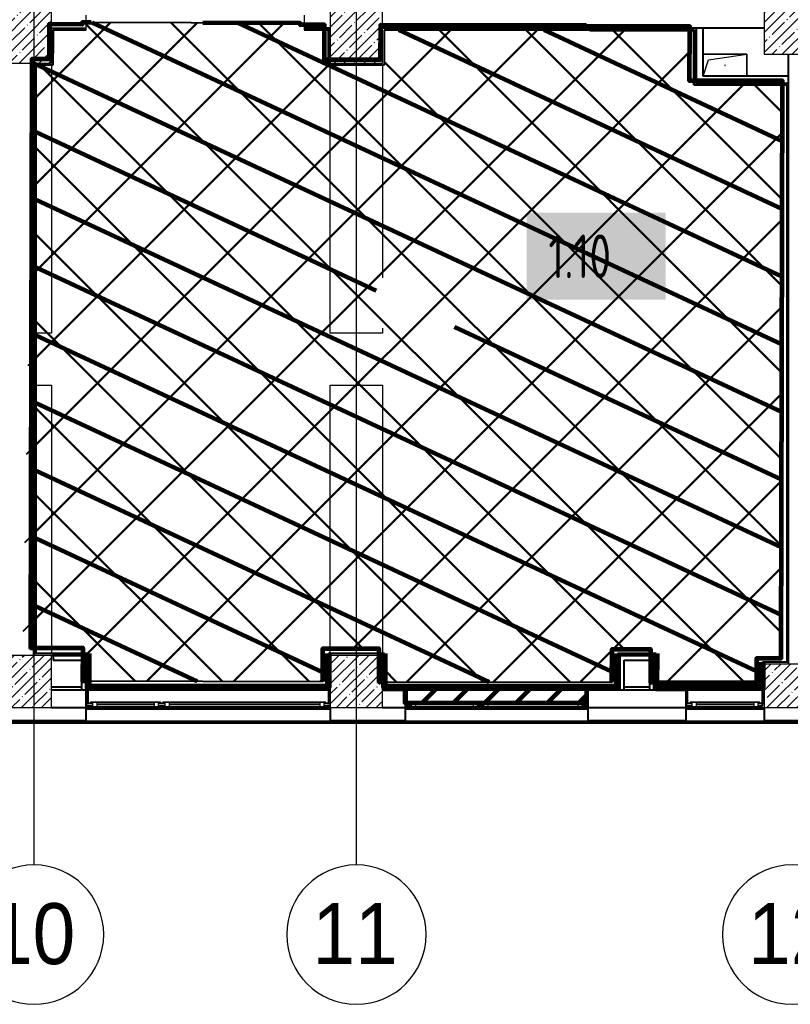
# Model space of a CAD drawing. Header units: millimetres. Extents: x -164500 to 426394, y -51911 to 102118.
# Drawn here: x 29510 to 38355, y -3642 to 7661 of the extents above; entities that cross this region are included whole.
import ezdxf

# ---------------------------------------------------------------- set-up
doc = ezdxf.new("R2010")
doc.units = ezdxf.units.MM
for name, color, linetype, lineweight in [('0) шлифовка', 5, 'Continuous', 60), ('1.4) Плинтус ПЛ-4', 6, 'Continuous', 60), ('179 подоконники', 5, 'Continuous', 60), ('5.3) Л-7 Линолеум 4 вып', 230, 'Continuous', 30), ('7.7) Плинтус', 222, 'Continuous', 90), ('A-FLOR', 7, 'Continuous', 9), ('A-GENM', 7, 'Continuous', 9), ('A-GLAZ', 7, 'Continuous', 9), ('A-GLAZ-1', 7, 'Continuous', 5), ('S-COLS-1', 7, 'Continuous', 5), ('Оси', 7, 'Continuous', 9), ('Оси-1', 7, 'Continuous', 20)]:
    doc.layers.add(name, color=color, linetype=linetype, lineweight=lineweight)
doc.layers.add('2) защита вин плитк', color=6, linetype='Continuous')
doc.layers.add('3.2.3) П-9', color=5, linetype='Continuous')
doc.styles.add('Arial', font='arial.ttf', dxfattribs={"width": 0.9, "height": 700})
doc.styles.add('СПДС', font='ГОСТ тип А.ttf', dxfattribs={"width": 0.9})

# ---------------------------------------------------------------- blocks, each defined once
blk = doc.blocks.new('BSC_Колонна _Прямоугольная - 600х600-23286269-Объем проектирования 1 этажа')
at = {"layer": 'S-COLS-1'}
h = blk.add_hatch(dxfattribs=at)
h.set_pattern_fill('FP_3', color=256, style=0, pattern_type=2)
h.set_pattern_definition([(45, (-29509.74, -7600), (-114.04925, 114.04925), []), (45, (-29395.7, -7600), (-114.04925, 114.04925), [201.613, -40.323, 6.706, -33.617])])
h.paths.add_polyline_path([(-300, -300), (300, -300), (300, 300), (-300, 300), (-300, -187)])
for p, q in [((300, 300), (-300, 300)), ((-300, 300), (-300, -300)), ((300, -300), (300, 300)), ((-300, -300), (300, -300))]:
    blk.add_line(p, q, dxfattribs=at)
blk = doc.blocks.new('BSC_Колонна _Прямоугольная - 600х600-V6-Объем проектирования 1 этажа')
at = {"layer": 'S-COLS-1'}
h = blk.add_hatch(dxfattribs=at)
h.set_pattern_fill('FP_10', color=256, style=0, pattern_type=2)
h.set_pattern_definition([(45, (-29509.74, -200), (-114.04925, 114.04925), []), (45, (-29395.7, -200), (-114.04925, 114.04925), [201.613, -40.323, 6.706, -33.617])])
h.paths.add_polyline_path([(300, -300), (300, 300), (-300, 300), (-300, -300)])
for p, q in [((300, 300), (-300, 300)), ((-300, 300), (-300, -300)), ((300, -300), (300, 300)), ((-300, -300), (300, -300))]:
    blk.add_line(p, q, dxfattribs=at)
blk = doc.blocks.new('BSC_Колонна _Прямоугольная - 600х600-V39-Объем проектирования 1 этажа')
at = {"layer": 'S-COLS-1'}
h = blk.add_hatch(dxfattribs=at)
h.set_pattern_fill('FP_65', color=256, style=0, pattern_type=2)
h.set_pattern_definition([(45, (-33310, -7600), (-114.04925, 114.04925), []), (45, (-33195.95, -7600), (-114.04925, 114.04925), [201.613, -40.323, 6.706, -33.617])])
h.paths.add_polyline_path([(300, -300), (300, 300), (-300, 300), (-300, -300)])
for p, q in [((300, 300), (-300, 300)), ((-300, 300), (-300, -300)), ((300, -300), (300, 300)), ((-300, -300), (300, -300))]:
    blk.add_line(p, q, dxfattribs=at)
blk = doc.blocks.new('BSC_Колонна _Прямоугольная - 600х600-V40-Объем проектирования 1 этажа')
at = {"layer": 'S-COLS-1'}
h = blk.add_hatch(dxfattribs=at)
h.set_pattern_fill('FP_66', color=256, style=0, pattern_type=2)
h.set_pattern_definition([(45, (-33310, -200), (-114.04925, 114.04925), []), (45, (-33195.95, -200), (-114.04925, 114.04925), [201.613, -40.323, 6.706, -33.617])])
h.paths.add_polyline_path([(300, -300), (300, 300), (-300, 300), (-300, -300)])
for p, q in [((300, 300), (-300, 300)), ((-300, 300), (-300, -300)), ((300, -300), (300, 300)), ((-300, -300), (300, -300))]:
    blk.add_line(p, q, dxfattribs=at)
blk = doc.blocks.new('120_Окно_СКБ_2Ст - 120_Окно_СКБ_2Ст 2100х2500 _мал створка справа_-V53-Объем проектирования 1 этажа')
at = {"layer": 'A-GLAZ'}
for p, q in [((-1050, -127), (-1050, -57)), ((-1050, -57), (-980, -57)), ((-980, -57), (-980, -127)), ((150, -87), (-980, -87)), ((-980, -87), (-980, -127)), ((-930, -137), (-930, -87)), ((100, -137), (100, -87)), ((150, -127), (150, -57)), ((150, -57), (220, -57)), ((150, -127), (150, -87)), ((220, -57), (220, -127)), ((980, -87), (220, -87)), ((220, -87), (220, -127)), ((270, -137), (270, -87)), ((930, -137), (930, -87)), ((980, -127), (980, -57)), ((980, -57), (1050, -57)), ((980, -127), (980, -87)), ((1050, -57), (1050, -127)), ((-980, -127), (-1050, -127)), ((-980, -127), (-1000, -127)), ((-1000, -127), (-1000, -137)), ((-1000, -137), (170, -137)), ((170, -137), (-1000, -137)), ((220, -127), (150, -127)), ((170, -127), (150, -127)), ((170, -137), (170, -127)), ((220, -127), (200, -127)), ((200, -127), (200, -137)), ((200, -137), (1000, -137)), ((1000, -137), (200, -137)), ((1050, -127), (980, -127)), ((1000, -127), (980, -127)), ((1000, -137), (1000, -127))]:
    blk.add_line(p, q, dxfattribs=at)
at = {"layer": 'A-GLAZ-1'}
for p, q in [((1050, -57), (-1050, -57)), ((-930, -107), (100, -107)), ((270, -107), (930, -107)), ((-1030, -127), (-1000, -127)), ((100, -117), (-930, -117)), ((171, -127), (200, -127)), ((930, -117), (270, -117)), ((1000, -127), (1030, -127))]:
    blk.add_line(p, q, dxfattribs=at)
blk = doc.blocks.new('BSC_Колонна _Прямоугольная - 500х500-V96-Объем проектирования 1 этажа')
at = {"layer": 'S-COLS-1'}
h = blk.add_hatch(dxfattribs=at)
h.set_pattern_fill('FP_112', color=256, style=0, pattern_type=2)
h.set_pattern_definition([(45, (-38240, -150), (-114.04925, 114.04925), []), (45, (-38125.95, -150), (-114.04925, 114.04925), [201.613, -40.323, 6.706, -33.617])])
h.paths.add_polyline_path([(-250, -250), (250, -250), (250, 250), (-250, 250), (-250, -231)])
for p, q in [((250, 250), (-250, 250)), ((-250, 250), (-250, -250)), ((250, -250), (250, 250)), ((-250, -250), (250, -250))]:
    blk.add_line(p, q, dxfattribs=at)
blk = doc.blocks.new('BSC_Колонна _Прямоугольная - 500х500-V97-Объем проектирования 1 этажа')
at = {"layer": 'S-COLS-1'}
h = blk.add_hatch(dxfattribs=at)
h.set_pattern_fill('FP_113', color=256, style=0, pattern_type=2)
h.set_pattern_definition([(45, (-38240, -7650), (-114.04925, 114.04925), []), (45, (-38125.95, -7650), (-114.04925, 114.04925), [201.613, -40.323, 6.706, -33.617])])
h.paths.add_polyline_path([(30, -250), (250, -250), (250, 250), (-250, 250), (-250, -250)])
for p, q in [((250, 250), (-250, 250)), ((-250, 250), (-250, -250)), ((250, -250), (250, 250)), ((-250, -250), (250, -250))]:
    blk.add_line(p, q, dxfattribs=at)
blk = doc.blocks.new('120_Окно_СКБ_2Ст - 120_Окно_СКБ_2Ст 2800х2500_створка_-22445922-Объем проектирования 1 этажа')
at = {"layer": 'A-GLAZ'}
for p, q in [((-1400, -127), (-1400, -57)), ((-1400, -57), (-1330, -57)), ((-1330, -57), (-1330, -127)), ((500, -87), (-1330, -87)), ((-1330, -87), (-1330, -127)), ((-1280, -137), (-1280, -87)), ((450, -137), (450, -87)), ((500, -127), (500, -57)), ((500, -57), (570, -57)), ((500, -127), (500, -87)), ((570, -57), (570, -127)), ((1330, -87), (570, -87)), ((570, -87), (570, -127)), ((620, -137), (620, -87)), ((1280, -137), (1280, -87)), ((1330, -127), (1330, -57)), ((1330, -57), (1400, -57)), ((1330, -127), (1330, -87)), ((1400, -57), (1400, -127)), ((-1330, -127), (-1400, -127)), ((-1330, -127), (-1350, -127)), ((-1350, -127), (-1350, -137)), ((-1350, -137), (520, -137)), ((520, -137), (-1350, -137)), ((570, -127), (500, -127)), ((520, -127), (500, -127)), ((520, -137), (520, -127)), ((570, -127), (550, -127)), ((550, -127), (550, -137)), ((550, -137), (1350, -137)), ((1350, -137), (550, -137)), ((1400, -127), (1330, -127)), ((1350, -127), (1330, -127)), ((1350, -137), (1350, -127))]:
    blk.add_line(p, q, dxfattribs=at)
at = {"layer": 'A-GLAZ-1'}
for p, q in [((1400, -57), (-1400, -57)), ((-1280, -107), (450, -107)), ((620, -107), (1280, -107)), ((-1380, -127), (-1350, -127)), ((450, -117), (-1280, -117)), ((520, -127), (550, -127)), ((1280, -117), (620, -117)), ((1350, -127), (1380, -127))]:
    blk.add_line(p, q, dxfattribs=at)
blk = doc.blocks.new('120_Окно_СКБ_1Ст - 120_Окно_СКБ_1Ст 900х2500_h_-V152-Объем проектирования 1 этажа')
at = {"layer": 'A-GLAZ'}
for p, q in [((-450, -127), (-450, -57)), ((-450, -57), (-380, -57)), ((-380, -57), (-380, -127)), ((380, -87), (-380, -87)), ((-380, -87), (-380, -127)), ((-330, -137), (-330, -87)), ((330, -137), (330, -87)), ((380, -127), (380, -57)), ((380, -57), (450, -57)), ((380, -127), (380, -87)), ((450, -57), (450, -127)), ((-380, -127), (-450, -127)), ((-380, -127), (-400, -127)), ((-400, -127), (-400, -137)), ((-400, -137), (400, -137)), ((400, -137), (-400, -137)), ((450, -127), (380, -127)), ((400, -127), (380, -127)), ((400, -137), (400, -127))]:
    blk.add_line(p, q, dxfattribs=at)
at = {"layer": 'A-GLAZ-1'}
for p, q in [((450, -57), (-450, -57)), ((-330, -107), (330, -107)), ((-430, -127), (-400, -127)), ((330, -117), (-330, -117)), ((400, -127), (430, -127))]:
    blk.add_line(p, q, dxfattribs=at)
blk = doc.blocks.new('GM_Отверстие прямоугольное _в плите_ - Отверстие-V119-Объем проектирования 1 этажа')
at = {"layer": 'A-GENM'}
for p, q in [((-250, 125), (250, 125)), ((250, 125), (-250, 125)), ((-187, 62), (250, 125)), ((250, 125), (250, -125)), ((250, -125), (250, 125)), ((-250, -125), (-187, 62))]:
    blk.add_line(p, q, dxfattribs=at)
for start, end in [(360, 180), (180, 360)]:
    blk.add_arc((0, 0), 2.5, start, end, dxfattribs=at)
blk = doc.blocks.new('Ось сетки - D8-29747960-Объем проектирования 1 этажа')
at = {"layer": 'Оси-1'}
for start, end in [(360, 180), (180, 360)]:
    blk.add_arc((0, 0), 4, start, end, dxfattribs=at)

msp = doc.modelspace()

# ---------------------------------------------------------------- hatches: boundary and pattern name
at = {"layer": '0) шлифовка', "true_color": 0x2776bb}
h = msp.add_hatch(dxfattribs=at)
h.set_pattern_fill('ANSI31', color=152, scale=222, angle=110)
h.paths.add_polyline_path([(30228.919, 7607.534), (29874.445, 7608.366), (29874.445, 7163.938), (29674.445, 7163.938), (29674.445, 450.815), (29694.445, 450.769), (29694.445, 7142.938), (29693.445, 7143.938), (29693.445, 7142.938), (29694.445, 7142.938), (29695.445, 7142.938), (29695.445, 450.766), (30233.116, 449.504), (30232.964, 384.938), (30295.702, 384.938), (30295.702, 69.356), (32990.216, 63.031), (32991.108, 443.03), (33633.106, 441.523), (33632.974, 384.938), (33695.702, 384.938), (33695.702, 61.375), (36307.859, 55.243), (36308.751, 435.242), (36750.75, 434.204), (36750.634, 384.938), (36813.354, 384.938), (36813.354, 54.056), (37970.202, 51.341), (37970.86, 331.34), (38250.859, 330.683), (38266.31, 6912.938), (37246.702, 6912.938), (37246.702, 6961.058), (37199.42, 6961.169), (37200.767, 7534.938), (36054.702, 7534.938), (36054.702, 7542.938), (33695.702, 7542.938), (33695.702, 7142.938), (33053.702, 7142.938), (33053.702, 7143.938), (33053.702, 7200.902), (33006.972, 7201.011), (33007.775, 7542.938), (32774.702, 7542.938), (32774.702, 7543.938), (33007.777, 7543.938), (33007.911, 7601.01), (32728.912, 7601.665), (32728.961, 7622.665), (30228.968, 7628.534)])
h.paths.add_polyline_path([(29894.445, 7276.534), (29895.445, 7142.938), (29895.445, 7542.938), (29894.445, 7542.938)], flags=16)
h.paths.add_polyline_path([(29895.445, 7542.938), (29894.445, 7543.938), (30274.702, 7543.938), (30274.702, 7542.938)], flags=16)
h.paths.add_polyline_path([(34582.349, 4407.862, -1), (33582.349, 4407.862, -1)], flags=16)
h.paths.add_polyline_path([(33486.978, 4032.506), (34936.978, 4032.506), (34936.978, 4782.506), (33486.978, 4782.506)], flags=24)
at = {"layer": '179 подоконники'}
h = msp.add_hatch(dxfattribs=at)
h.set_pattern_fill('ANSI31', color=256, scale=80)
h.set_pattern_definition([(45, (182243.12, 26879), (-179.60512, 179.60512), [])])
h.paths.add_polyline_path([(36014.702, -184.062), (33934.702, -184.062), (33934.702, -16.062), (36014.702, -16.062)])
at = {"layer": '2) защита вин плитк'}
h = msp.add_hatch(dxfattribs=at)
h.set_pattern_fill('ANSI31', color=256, scale=222)
h.paths.add_polyline_path([(30228.919, 7607.534), (29874.445, 7608.366), (29874.445, 7163.938), (29674.445, 7163.938), (29674.445, 450.815), (29694.445, 450.769), (29694.445, 7142.938), (29693.445, 7143.938), (29693.445, 7142.938), (29694.445, 7142.938), (29695.445, 7142.938), (29695.445, 450.766), (30233.116, 449.504), (30232.964, 384.938), (30295.702, 384.938), (30295.702, 69.356), (32990.216, 63.031), (32991.108, 443.03), (33633.106, 441.523), (33632.974, 384.938), (33695.702, 384.938), (33695.702, 61.375), (36307.859, 55.243), (36308.751, 435.242), (36750.75, 434.204), (36750.634, 384.938), (36813.354, 384.938), (36813.354, 54.056), (37970.202, 51.341), (37970.86, 331.34), (38250.859, 330.683), (38266.31, 6912.938), (37246.702, 6912.938), (37246.702, 6961.058), (37199.42, 6961.169), (37200.767, 7534.938), (36054.702, 7534.938), (36054.702, 7542.938), (33695.702, 7542.938), (33695.702, 7142.938), (33053.702, 7142.938), (33053.702, 7143.938), (33053.702, 7200.902), (33006.972, 7201.011), (33007.775, 7542.938), (32774.702, 7542.938), (32774.702, 7543.938), (33007.777, 7543.938), (33007.911, 7601.01), (32728.912, 7601.665), (32728.961, 7622.665), (30228.968, 7628.534)])
h.paths.add_polyline_path([(29894.445, 7276.534), (29895.445, 7142.938), (29895.445, 7542.938), (29894.445, 7542.938)], flags=16)
h.paths.add_polyline_path([(29895.445, 7542.938), (29894.445, 7543.938), (30274.702, 7543.938), (30274.702, 7542.938)], flags=16)
h.paths.add_polyline_path([(34582.349, 4407.862, -1), (33582.349, 4407.862, -1)], flags=16)
h.paths.add_polyline_path([(33486.978, 4032.506), (34936.978, 4032.506), (34936.978, 4782.506), (33486.978, 4782.506)], flags=24)
at = {"layer": '3.2.3) П-9'}
h = msp.add_hatch(dxfattribs=at)
h.set_pattern_fill('ANSI31', color=256, scale=222)
h.paths.add_polyline_path([(30228.919, 7607.534), (29874.445, 7608.366), (29874.445, 7163.938), (29674.445, 7163.938), (29546.293, 463.639), (30233.116, 449.504), (30232.964, 384.938), (30295.702, 384.938), (30295.702, 69.356), (32990.216, 63.031), (32991.108, 443.03), (33633.106, 441.523), (33632.974, 384.938), (33695.702, 384.938), (33695.702, 61.375), (36307.859, 55.243), (36308.751, 435.242), (36750.75, 434.204), (36750.634, 384.938), (36813.354, 384.938), (36813.354, 54.056), (37970.202, 51.341), (37970.86, 331.34), (38250.859, 330.683), (38266.31, 6912.938), (37246.702, 6912.938), (37246.702, 6961.058), (37199.42, 6961.169), (37200.767, 7534.938), (36054.702, 7534.938), (36054.702, 7542.938), (33695.702, 7542.938), (33695.702, 7142.938), (33053.702, 7142.938), (33053.702, 7143.938), (33053.702, 7200.902), (33006.972, 7201.011), (33007.911, 7601.01), (30228.968, 7628.534)])
at = {"layer": '5.3) Л-7 Линолеум 4 вып'}
h = msp.add_hatch(dxfattribs=at)
h.set_pattern_fill('ANSI37', color=256, scale=222)
h.paths.add_polyline_path([(30228.919, 7607.534), (29874.445, 7608.366), (29874.445, 7163.938), (29674.445, 7163.938), (29674.445, 450.815), (29694.445, 450.769), (29694.445, 7142.938), (29693.445, 7143.938), (29693.445, 7142.938), (29694.445, 7142.938), (29695.445, 7142.938), (29695.445, 450.766), (30233.116, 449.504), (30232.964, 384.938), (30295.702, 384.938), (30295.702, 69.356), (32990.216, 63.031), (32991.108, 443.03), (33633.106, 441.523), (33632.974, 384.938), (33695.702, 384.938), (33695.702, 61.375), (36307.859, 55.243), (36308.751, 435.242), (36750.75, 434.204), (36750.634, 384.938), (36813.354, 384.938), (36813.354, 54.056), (37970.202, 51.341), (37970.86, 331.34), (38250.859, 330.683), (38266.31, 6912.938), (37246.702, 6912.938), (37246.702, 6961.058), (37199.42, 6961.169), (37200.767, 7534.938), (36054.702, 7534.938), (36054.702, 7542.938), (33695.702, 7542.938), (33695.702, 7142.938), (33053.702, 7142.938), (33053.702, 7143.938), (33053.702, 7200.902), (33006.972, 7201.011), (33007.775, 7542.938), (32774.702, 7542.938), (32774.702, 7543.938), (33007.777, 7543.938), (33007.911, 7601.01), (32728.912, 7601.665), (32728.961, 7622.665), (30228.968, 7628.534)])
h.paths.add_polyline_path([(29894.445, 7276.534), (29895.445, 7142.938), (29895.445, 7542.938), (29894.445, 7542.938)], flags=16)
h.paths.add_polyline_path([(29895.445, 7542.938), (29894.445, 7543.938), (30274.702, 7543.938), (30274.702, 7542.938)], flags=16)

# ---------------------------------------------------------------- linework, layer by layer
for p, q in [((29874.445, 7563.938), (30274.702, 7563.938)), ((30274.702, 7543.938), (29894.445, 7543.938)), ((29894.445, 7543.938), (29894.445, 7276.534)), ((29894.445, 7542.938), (29895.445, 7542.938)), ((29895.445, 7542.938), (30274.702, 7542.938)), ((29895.445, 7142.938), (29895.445, 7542.938)), ((30274.702, 7542.938), (30274.702, 7543.938)), ((33074.702, 7563.938), (32774.702, 7563.938)), ((33053.702, 7543.938), (32774.702, 7543.938)), ((32774.702, 7543.938), (32774.702, 7542.938)), ((32774.702, 7542.938), (33053.702, 7542.938)), ((33053.702, 7563.938), (33053.702, 7543.938)), ((33053.702, 7542.938), (33053.702, 7543.938)), ((33053.702, 7542.938), (33053.702, 7142.938)), ((33054.702, 7143.938), (33054.702, 7563.938)), ((38054.702, 7563.938), (33674.702, 7563.938)), ((33694.702, 7543.938), (33694.702, 7542.938)), ((33695.702, 7542.938), (33694.702, 7542.938)), ((33695.702, 7542.938), (36054.702, 7542.938)), ((33695.702, 7142.938), (33695.702, 7542.938)), ((36054.702, 7542.938), (36054.702, 7543.938)), ((36054.702, 7542.938), (37246.702, 7542.938)), ((36054.702, 7534.938), (36054.702, 7542.938)), ((37246.702, 7534.938), (36054.702, 7534.938)), ((37246.702, 7542.938), (37246.702, 7543.938)), ((37246.702, 6913.938), (37246.702, 7534.938)), ((37254.702, 7543.938), (37254.702, 6913.938)), ((37274.702, 7563.938), (37274.702, 6933.938)), ((37354.702, 7013.938), (37354.702, 7563.938)), ((38334.702, 263.938), (38334.702, 7263.938)), ((29673.445, 7163.938), (29673.445, 363.938)), ((29674.445, 363.938), (29674.445, 7163.938)), ((29693.445, 7142.938), (29693.445, 7143.938)), ((29693.445, 7142.938), (29694.445, 7142.938)), ((29694.445, 7142.938), (29694.445, 383.938)), ((29695.445, 7142.938), (29895.445, 7142.938)), ((29695.445, 384.938), (29695.445, 7142.938)), ((33053.702, 7143.938), (33056.018, 7143.938)), ((33053.702, 7142.938), (33695.702, 7142.938)), ((33694.702, 7143.938), (33694.702, 7142.938)), ((38334.702, 7013.938), (37354.702, 7013.938)), ((37246.702, 6913.938), (37246.702, 6912.938)), ((37246.702, 6912.938), (38313.702, 6912.938)), ((37274.702, 6933.938), (38334.702, 6933.938)), ((38313.702, 6913.938), (38314.702, 6913.938)), ((38313.702, 6912.938), (38313.702, 284.938)), ((29693.445, 383.938), (29695.445, 383.938)), ((30295.702, 384.938), (29695.445, 384.938)), ((30172.079, 383.938), (29695.445, 383.938)), ((29874.445, 363.938), (29894.445, 363.938)), ((29894.445, 383.938), (29894.445, 363.938)), ((30282.202, 371.438), (29894.445, 371.438)), ((29894.445, 363.938), (29894.445, 308.938)), ((30269.702, 358.938), (29894.445, 358.938)), ((30269.702, -36.062), (30269.702, 358.938)), ((30282.202, 13.938), (30282.202, 371.438)), ((30294.702, 13.938), (30294.702, 383.938)), ((30295.702, 4.938), (30295.702, 384.938)), ((33053.702, 384.938), (33053.702, 4.938)), ((33695.702, 384.938), (33053.702, 384.938)), ((33695.702, 4.938), (33695.702, 384.938)), ((36371.354, 384.938), (36371.354, 13.938)), ((36813.354, 384.938), (36371.354, 384.938)), ((36373.354, 383.938), (36372.354, 383.938)), ((36372.354, 13.938), (36372.354, 383.938)), ((36384.854, 371.438), (36384.854, -36.062)), ((36799.854, 371.438), (36384.854, 371.438)), ((36397.354, 358.938), (36397.354, -36.062)), ((36787.354, 358.938), (36397.354, 358.938)), ((36787.354, -36.062), (36787.354, 358.938)), ((36799.854, -36.062), (36799.854, 371.438)), ((36812.354, 383.938), (36812.354, 3.938)), ((36813.354, 4.938), (36813.354, 384.938)), ((29894.445, 308.938), (30219.702, 308.938)), ((30219.702, 308.938), (30219.702, -36.062)), ((36447.354, -36.062), (36447.354, 308.938)), ((36447.354, 308.938), (36737.354, 308.938)), ((36737.354, 308.938), (36737.354, -36.062)), ((38033.702, 284.938), (38033.702, 4.938)), ((38313.702, 284.938), (38033.702, 284.938)), ((38314.702, 284.938), (38314.702, 283.938)), ((29874.445, 3.938), (30219.702, 3.938)), ((30274.702, -386.062), (30274.702, 13.938)), ((30274.702, 13.938), (30294.702, 13.938)), ((30274.702, 3.938), (33074.702, 3.938)), ((30284.702, 3.938), (30284.702, 4.938)), ((30284.702, 4.938), (33064.702, 4.938)), ((30294.702, 13.938), (30294.702, 4.938)), ((30294.702, 4.938), (30294.702, 3.938)), ((33054.702, 13.938), (33074.702, 13.938)), ((33064.702, 4.938), (33064.702, 3.938)), ((33694.702, 3.938), (33694.702, 23.938)), ((33694.702, 3.938), (33934.702, 3.938)), ((33934.702, 4.938), (33695.702, 4.938)), ((33934.702, 3.938), (33934.702, 4.938)), ((33934.702, 4.938), (36034.702, 4.938)), ((33934.702, 3.938), (36034.702, 3.938)), ((33934.702, 3.938), (33934.702, -386.062)), ((36371.854, 4.938), (36034.702, 4.938)), ((36034.702, 4.938), (36034.702, 3.938)), ((36372.354, 3.938), (36034.702, 3.938)), ((36034.702, -386.062), (36034.702, 3.938)), ((36371.354, 13.938), (36372.354, 13.938)), ((36371.854, 3.938), (36371.854, 4.938)), ((36372.354, 13.938), (36372.354, -36.062)), ((36447.354, 3.938), (36737.354, 3.938)), ((36812.354, -36.062), (36812.354, 3.938)), ((36812.354, 3.938), (36813.354, 3.938)), ((37154.702, 3.938), (36812.354, 3.938)), ((37154.702, 4.938), (36813.354, 4.938)), ((36813.354, 3.938), (37154.702, 3.938)), ((37154.702, 3.938), (37154.702, 4.938)), ((37154.702, 4.938), (38033.702, 4.938)), ((37154.702, 3.938), (38033.702, 3.938)), ((37154.702, 3.938), (37154.702, -386.062)), ((38033.702, 4.938), (38033.702, 3.938)), ((38033.702, 3.938), (38034.702, 3.938)), ((38033.702, 3.938), (38034.702, 3.938)), ((38034.702, 3.938), (38034.702, 23.938)), ((38034.702, 3.938), (38034.702, -36.062)), ((30294.702, -36.062), (29874.445, -36.062)), ((30294.702, -184.062), (30294.702, -36.062)), ((30295.702, -36.062), (30294.702, -36.062)), ((33053.702, -36.062), (30295.702, -36.062)), ((30295.702, -184.062), (30295.702, -36.062)), ((33053.702, -36.062), (33053.702, -184.062)), ((33054.702, -36.062), (33053.702, -36.062)), ((33054.702, -36.062), (33054.702, -184.062)), ((33074.702, -36.062), (33054.702, -36.062)), ((33674.702, -36.062), (33954.702, -36.062)), ((33954.702, -236.062), (33954.702, -36.062)), ((33955.702, -36.062), (33954.702, -36.062)), ((36014.702, -36.062), (33955.702, -36.062)), ((33955.702, -236.062), (33955.702, -36.062)), ((36013.702, -36.062), (36013.702, -236.062)), ((36014.702, -36.062), (36013.702, -36.062)), ((36034.702, -36.062), (36014.702, -36.062)), ((36014.702, -36.062), (36014.702, -236.062)), ((37154.702, -36.062), (36034.702, -36.062)), ((36812.354, -36.062), (37174.702, -36.062)), ((37174.702, -184.062), (37174.702, -36.062)), ((37175.702, -36.062), (37174.702, -36.062)), ((38033.702, -36.062), (37175.702, -36.062)), ((37175.702, -184.062), (37175.702, -36.062)), ((38033.702, -36.062), (38033.702, -184.062)), ((38034.702, -36.062), (38033.702, -36.062)), ((38034.702, -36.062), (38054.702, -36.062)), ((38034.702, -184.062), (38034.702, -36.062)), ((30274.702, -184.062), (30294.702, -184.062)), ((30344.702, -216.062), (30274.702, -216.062)), ((30294.702, -184.062), (30295.702, -184.062)), ((31174.702, -216.062), (31104.702, -216.062)), ((33074.702, -216.062), (33004.702, -216.062)), ((33053.702, -184.062), (33054.702, -184.062)), ((33054.702, -184.062), (33074.702, -184.062)), ((34004.702, -216.062), (33954.702, -216.062)), ((34834.702, -216.062), (34764.702, -216.062)), ((36014.702, -216.062), (35964.702, -216.062)), ((37154.702, -184.062), (37174.702, -184.062)), ((37224.702, -216.062), (37154.702, -216.062)), ((37174.702, -184.062), (37175.702, -184.062)), ((38034.702, -216.062), (37984.702, -216.062)), ((38033.702, -184.062), (38034.702, -184.062)), ((38034.702, -216.062), (38034.702, -184.062)), ((38034.702, -184.062), (38054.702, -184.062)), ((29874.445, -236.062), (33074.702, -236.062)), ((33074.702, -236.062), (33074.702, -386.062)), ((33674.702, -236.062), (38054.702, -236.062)), ((36013.702, -236.062), (36014.702, -236.062)), ((38054.702, -236.062), (38054.702, -386.062)), ((72344.702, -416.062), (-225.298, -416.062)), ((29274.445, -386.062), (30274.702, -386.062)), ((29274.445, -389.062), (30274.702, -389.062)), ((29274.445, -394.062), (30274.702, -394.062)), ((30274.702, -394.062), (30274.702, -386.062)), ((33074.702, -394.062), (30274.702, -394.062)), ((33074.702, -386.062), (33074.702, -394.062)), ((33074.702, -386.062), (33934.702, -386.062)), ((33074.702, -389.062), (33934.702, -389.062)), ((33074.702, -394.062), (33934.702, -394.062)), ((33934.702, -394.062), (33934.702, -386.062)), ((36034.702, -394.062), (33934.702, -394.062)), ((36034.702, -386.062), (36034.702, -394.062)), ((36034.702, -386.062), (37154.702, -386.062)), ((36034.702, -389.062), (37154.702, -389.062)), ((36034.702, -394.062), (37154.702, -394.062)), ((37154.702, -394.062), (37154.702, -386.062)), ((38054.702, -394.062), (37154.702, -394.062)), ((38054.702, -386.062), (38054.702, -394.062)), ((38054.702, -386.062), (39104.702, -386.062)), ((38054.702, -389.062), (39104.702, -389.062)), ((38054.702, -394.062), (39104.702, -394.062))]:
    msp.add_line(p, q)
at = {"flags": 128}
msp.add_lwpolyline([(32728.912, 7601.665), (32728.961, 7622.665), (30228.968, 7628.534), (30228.919, 7607.534), (29849.663, 7608.424), (29848.724, 7208.425), (29648.725, 7208.894), (29632.861, 450.913), (30233.116, 449.504), (30232.224, 69.505), (32990.216, 63.031), (32991.108, 443.03), (33633.106, 441.523), (33632.214, 61.524), (36307.859, 55.243), (36308.751, 435.242), (36750.75, 434.204), (36749.858, 54.206), (37970.202, 51.341), (37970.86, 331.34), (38250.859, 330.683), (38266.418, 6958.665), (37199.42, 6961.169), (37200.881, 7583.168), (36008.884, 7585.966), (36008.903, 7593.966), (33649.909, 7599.503), (33648.97, 7199.504), (33006.972, 7201.011), (33007.911, 7601.01)], close=True, dxfattribs=at)
at = {"layer": '1.4) Плинтус ПЛ-4', "flags": 128}
for points in [[(30331.143, 7628.294), (30228.968, 7628.534), (30228.919, 7607.534), (29849.663, 7608.424), (29848.724, 7208.425), (29648.725, 7208.894), (29632.861, 450.913), (30233.116, 449.504), (30232.224, 69.505), (30295.702, 69.356)], [(36307.859, 55.243), (36308.751, 435.242), (36750.75, 434.204), (36749.858, 54.206), (37970.202, 51.341), (37970.86, 331.34), (38250.859, 330.683), (38266.418, 6958.665), (37199.42, 6961.169), (37200.881, 7583.168), (36008.884, 7585.966), (36008.903, 7593.966), (33649.909, 7599.503), (33648.97, 7199.504), (33006.972, 7201.011), (33007.911, 7601.01), (32728.912, 7601.665), (32728.961, 7622.665), (31612.202, 7625.287)], [(32990.216, 63.031), (32991.108, 443.03), (33633.106, 441.523), (33632.214, 61.524), (33695.702, 61.375)]]:
    msp.add_lwpolyline(points, dxfattribs=at)
at = {"layer": '179 подоконники'}
msp.add_lwpolyline([(36014.702, -184.062), (33934.702, -184.062), (33934.702, -16.062), (36014.702, -16.062)], close=True, dxfattribs=at)
at = {"layer": '7.7) Плинтус'}
for points in [[(30294.702, 383.938), (30294.702, 3.938), (33053.702, 3.938), (33053.702, 383.938)], [(33694.702, 383.938), (33694.702, 3.938), (36371.854, 4.938), (36372.854, 383.938)], [(36813.354, 384.938), (36812.354, 3.938), (38033.702, 3.938), (38033.702, 284.938)]]:
    msp.add_lwpolyline(points, dxfattribs=at)
at = {"layer": 'A-FLOR'}
for p, q in [((30274.702, 7543.938), (30274.702, 7711.938)), ((32774.702, 7711.938), (32774.702, 7543.938)), ((29894.445, 7543.938), (30274.702, 7543.938)), ((32774.702, 7543.938), (33056.018, 7543.938)), ((33056.018, 7543.938), (33056.018, 7143.938)), ((33694.702, 7543.938), (37254.702, 7543.938)), ((33694.702, 7143.938), (33694.702, 7542.938)), ((29894.445, 7143.938), (29894.445, 7276.534)), ((29693.445, 7143.938), (29894.445, 7143.938)), ((29693.445, 383.938), (29693.445, 7142.938)), ((29874.702, 7143.938), (29874.702, 4063.938)), ((33056.018, 7143.938), (33694.702, 7143.938)), ((33074.702, 4063.938), (33074.702, 7143.938)), ((33674.702, 7143.938), (33674.702, 4696.632)), ((37254.702, 6913.938), (38313.702, 6913.938)), ((38314.702, 6913.938), (38314.702, 284.938)), ((33674.702, 4119.091), (33674.702, 4063.938)), ((29874.702, 4063.938), (29693.445, 4063.938)), ((33674.702, 4063.938), (33074.702, 4063.938)), ((29693.445, 3463.938), (29874.702, 3463.938)), ((29874.702, 3463.938), (29874.702, 383.938)), ((33074.702, 383.938), (33074.702, 3463.938)), ((33074.702, 3463.938), (33674.702, 3463.938)), ((33674.702, 3463.938), (33674.702, 383.938)), ((30294.702, 383.938), (30172.079, 383.938)), ((33694.702, 383.938), (33054.702, 383.938)), ((33054.702, 383.938), (33054.702, 3.938)), ((33694.702, 23.938), (33694.702, 383.938)), ((36812.354, 383.938), (36373.354, 383.938)), ((36813.354, 23.938), (36813.354, 383.938)), ((38314.702, 283.938), (38034.702, 283.938)), ((38034.702, 283.938), (38034.702, 23.938)), ((36372.354, 23.938), (33694.702, 23.938)), ((38034.702, 23.938), (36813.354, 23.938))]:
    msp.add_line(p, q, dxfattribs=at)
at = {"layer": 'Оси'}
for points in [[(29674.702, -2042.321), (29674.702, 2957.679), (29674.702, 22262.009), (29674.702, 27262.009)], [(33374.702, -2042.321), (33374.702, 2957.679), (33374.702, 22262.009), (33374.702, 27262.009)]]:
    msp.add_lwpolyline(points, dxfattribs=at)

# ---------------------------------------------------------------- block references
for name, p in [('BSC_Колонна _Прямоугольная - 600х600-23286269-Объем проектирования 1 этажа', (29574.445, 7463.938)), ('BSC_Колонна _Прямоугольная - 600х600-V39-Объем проектирования 1 этажа', (33374.702, 7463.938)), ('BSC_Колонна _Прямоугольная - 500х500-V97-Объем проектирования 1 этажа', (38304.702, 7513.938)), ('GM_Отверстие прямоугольное _в плите_ - Отверстие-V119-Объем проектирования 1 этажа', (37604.702, 7138.938)), ('BSC_Колонна _Прямоугольная - 600х600-V6-Объем проектирования 1 этажа', (29574.445, 63.938)), ('BSC_Колонна _Прямоугольная - 600х600-V40-Объем проектирования 1 этажа', (33374.702, 63.938)), ('BSC_Колонна _Прямоугольная - 500х500-V96-Объем проектирования 1 этажа', (38304.702, 13.938))]:
    msp.add_blockref(name, p)
at = {"color": 3, "rotation": 180}
for name, p in [('120_Окно_СКБ_2Ст - 120_Окно_СКБ_2Ст 2800х2500_створка_-22445922-Объем проектирования 1 этажа', (31674.702, -311.062)), ('120_Окно_СКБ_2Ст - 120_Окно_СКБ_2Ст 2100х2500 _мал створка справа_-V53-Объем проектирования 1 этажа', (34984.702, -311.062)), ('120_Окно_СКБ_1Ст - 120_Окно_СКБ_1Ст 900х2500_h_-V152-Объем проектирования 1 этажа', (37604.702, -311.062))]:
    msp.add_blockref(name, p, dxfattribs=at)
at = {"layer": 'Оси-1', "xscale": 199.9999999999999, "yscale": 199.9999999999999, "zscale": 199.9999999999999}
for p in [(29674.702, -2842.321), (33374.702, -2842.321), (38374.702, -2842.321)]:
    msp.add_blockref('Ось сетки - D8-29747960-Объем проектирования 1 этажа', p, dxfattribs=at)

# ---------------------------------------------------------------- texts
at = {"insert": (35578.705, 5195.257), "char_height": 500, "width": 1096.7085, "attachment_point": 1, "style": 'СПДС', "bg_fill": 1, "box_fill_scale": 1.5, "bg_fill_color": 7, "bg_fill_true_color": 16777215, "bg_fill_transparency": 0}
msp.add_mtext('1.10', dxfattribs=at)
at = {"layer": 'Оси', "char_height": 700, "width": 1212.1515, "attachment_point": 1, "style": 'Arial'}
for s, insert in [('10', (29169.47, -2481.028)), ('11', (32869.47, -2481.028)), ('12', (37869.47, -2481.028))]:
    msp.add_mtext(s, dxfattribs=dict(at, insert=insert))

doc.saveas('drawing.dxf')
